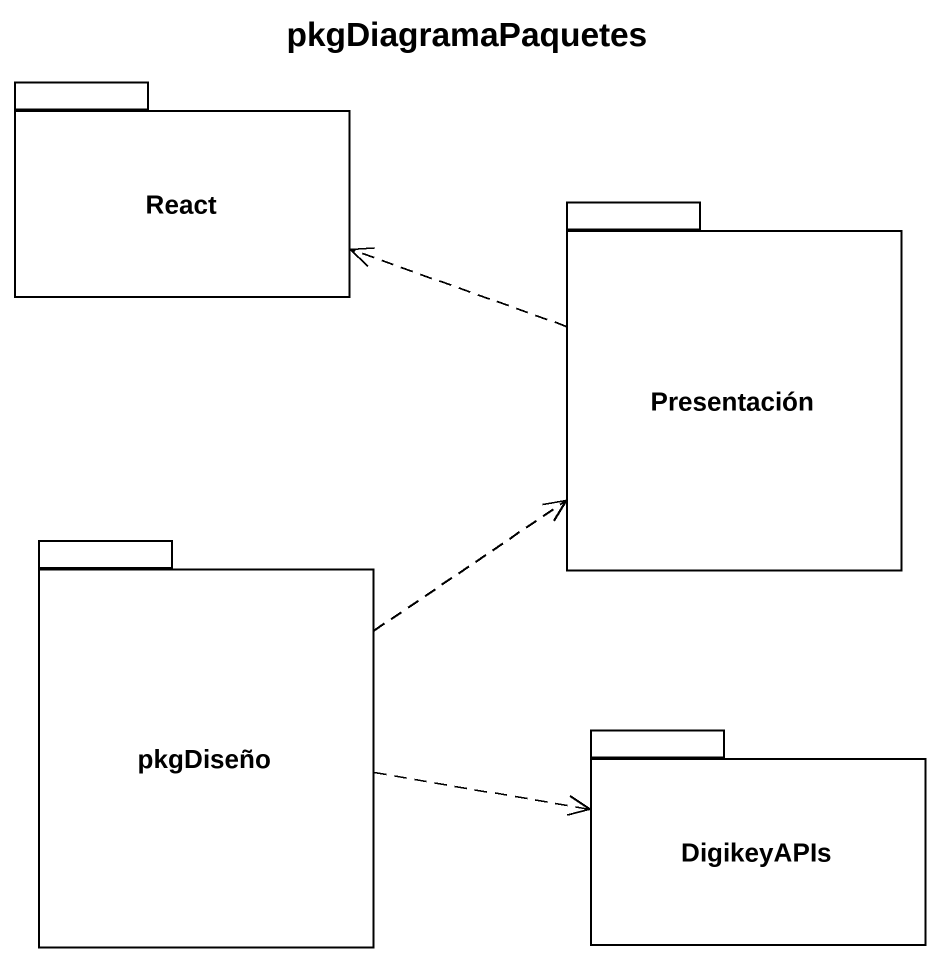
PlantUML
@startuml
title pkgDiagramaPaquetes
package React {
}
package Presentación {
}
package pkgDiseño {
}
package DigikeyAPIs {
}
Presentación .left.> React
pkgDiseño .up.> Presentación
pkgDiseño .right.> DigikeyAPIs
@enduml
